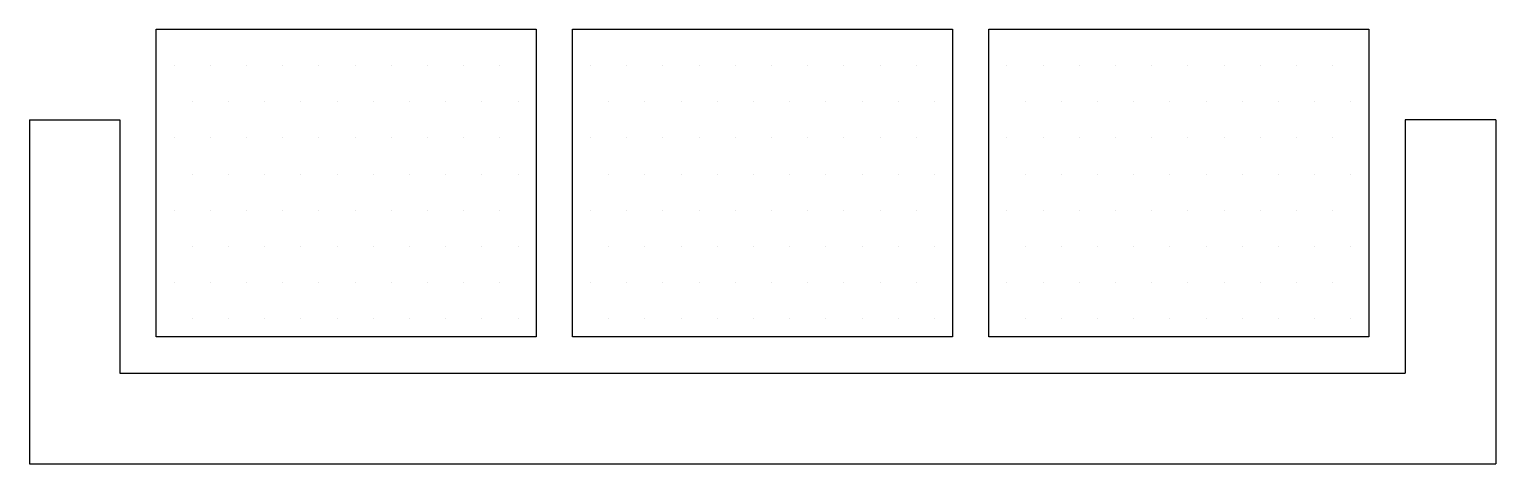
# Model space of a CAD drawing. Extents: x 305 to 510, y 882 to 942.
import ezdxf

# ---------------------------------------------------------------- set-up
doc = ezdxf.new("R2010")
doc.units = 0
doc.header["$LTSCALE"] = 30
doc.header["$MEASUREMENT"] = 0
doc.layers.get('0').update_dxf_attribs({"linetype": 'CONTINUOUS'})

# ---------------------------------------------------------------- blocks, each defined once
blk = doc.blocks.new('*X00')
at = {"linetype": 'Continuous'}
for p, q in [((53.5, 61), (53.5, 61)), ((54.5, 61), (54.5, 61)), ((55.5, 61), (55.5, 61)), ((56.5, 61), (56.5, 61)), ((57.5, 61), (57.5, 61)), ((58.5, 61), (58.5, 61)), ((59.5, 61), (59.5, 61)), ((60.5, 61), (60.5, 61)), ((61.5, 61), (61.5, 61)), ((62.5, 61), (62.5, 61)), ((63.5, 61), (63.5, 61)), ((54, 60), (54, 60)), ((55, 60), (55, 60)), ((56, 60), (56, 60)), ((57, 60), (57, 60)), ((58, 60), (58, 60)), ((59, 60), (59, 60)), ((60, 60), (60, 60)), ((61, 60), (61, 60)), ((62, 60), (62, 60)), ((63, 60), (63, 60)), ((53.5, 59), (53.5, 59)), ((54.5, 59), (54.5, 59)), ((55.5, 59), (55.5, 59)), ((56.5, 59), (56.5, 59)), ((57.5, 59), (57.5, 59)), ((58.5, 59), (58.5, 59)), ((59.5, 59), (59.5, 59)), ((60.5, 59), (60.5, 59)), ((61.5, 59), (61.5, 59)), ((62.5, 59), (62.5, 59)), ((63.5, 59), (63.5, 59)), ((54, 58), (54, 58)), ((55, 58), (55, 58)), ((56, 58), (56, 58)), ((57, 58), (57, 58)), ((58, 58), (58, 58)), ((59, 58), (59, 58)), ((60, 58), (60, 58)), ((61, 58), (61, 58)), ((62, 58), (62, 58)), ((63, 58), (63, 58)), ((53.5, 57), (53.5, 57)), ((54.5, 57), (54.5, 57)), ((55.5, 57), (55.5, 57)), ((56.5, 57), (56.5, 57)), ((57.5, 57), (57.5, 57)), ((58.5, 57), (58.5, 57)), ((59.5, 57), (59.5, 57)), ((60.5, 57), (60.5, 57)), ((61.5, 57), (61.5, 57)), ((62.5, 57), (62.5, 57)), ((63.5, 57), (63.5, 57)), ((54, 56), (54, 56)), ((55, 56), (55, 56)), ((56, 56), (56, 56)), ((57, 56), (57, 56)), ((58, 56), (58, 56)), ((59, 56), (59, 56)), ((60, 56), (60, 56)), ((61, 56), (61, 56)), ((62, 56), (62, 56)), ((63, 56), (63, 56)), ((53.5, 55), (53.5, 55)), ((54.5, 55), (54.5, 55)), ((55.5, 55), (55.5, 55)), ((56.5, 55), (56.5, 55)), ((57.5, 55), (57.5, 55)), ((58.5, 55), (58.5, 55)), ((59.5, 55), (59.5, 55)), ((60.5, 55), (60.5, 55)), ((61.5, 55), (61.5, 55)), ((62.5, 55), (62.5, 55)), ((63.5, 55), (63.5, 55)), ((54, 54), (54, 54)), ((55, 54), (55, 54)), ((56, 54), (56, 54)), ((57, 54), (57, 54)), ((58, 54), (58, 54)), ((59, 54), (59, 54)), ((60, 54), (60, 54)), ((61, 54), (61, 54)), ((62, 54), (62, 54)), ((63, 54), (63, 54)), ((53.5, 53), (53.5, 53)), ((54.5, 53), (54.5, 53)), ((55.5, 53), (55.5, 53)), ((56.5, 53), (56.5, 53)), ((57.5, 53), (57.5, 53)), ((58.5, 53), (58.5, 53)), ((59.5, 53), (59.5, 53)), ((60.5, 53), (60.5, 53)), ((61.5, 53), (61.5, 53)), ((62.5, 53), (62.5, 53)), ((63.5, 53), (63.5, 53))]:
    blk.add_line(p, q, dxfattribs=at)

msp = doc.modelspace()

# ---------------------------------------------------------------- linework, layer by layer
at = {"linetype": 'Continuous'}
for p, q in [((323.03, 942.43), (376.19, 942.43)), ((323.03, 899.39), (323.03, 942.43)), ((376.19, 942.43), (376.19, 899.39)), ((381.26, 942.43), (434.42, 942.43)), ((381.26, 899.39), (381.26, 942.43)), ((434.42, 942.43), (434.42, 899.39)), ((439.48, 942.43), (492.65, 942.43)), ((439.48, 899.39), (439.48, 942.43)), ((492.65, 942.43), (492.65, 899.39)), ((305.31, 929.77), (305.31, 881.67)), ((305.31, 929.77), (317.97, 929.77)), ((317.97, 929.77), (317.97, 894.33)), ((510.37, 929.77), (497.71, 929.77)), ((497.71, 929.77), (497.71, 894.33)), ((510.37, 929.77), (510.37, 881.67)), ((376.19, 899.39), (323.03, 899.39)), ((434.42, 899.39), (381.26, 899.39)), ((492.65, 899.39), (439.48, 899.39)), ((317.97, 894.33), (497.71, 894.33)), ((305.31, 881.67), (510.37, 881.67))]:
    msp.add_line(p, q, dxfattribs=at)

# ---------------------------------------------------------------- block references
at = {"linetype": 'Continuous', "xscale": -5.063291099999999, "yscale": 5.063291099999999, "zscale": 5.063291099999999, "rotation": 180}
for p in [(52.14, 1210.78), (110.37, 1210.78), (168.6, 1210.78)]:
    msp.add_blockref('*X00', p, dxfattribs=at)

doc.saveas('drawing.dxf')
